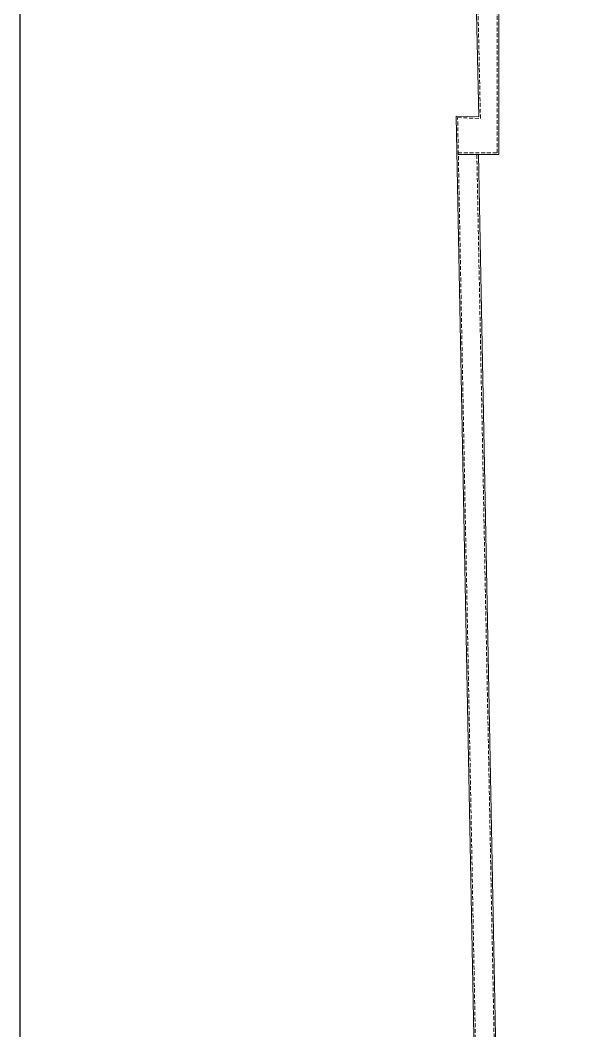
# Model space of a CAD drawing. Header units: inches. Extents: x -190799 to -189704, y -49100 to -46985.
# Drawn here: x -190798.7 to -190521.6, y -47808.5 to -47316.9 of the extents above; entities that cross this region are included whole.
import ezdxf

# ---------------------------------------------------------------- set-up
doc = ezdxf.new("R2010")
doc.units = ezdxf.units.IN
doc.header["$LTSCALE"] = 25
doc.header["$MEASUREMENT"] = 0
doc.linetypes.add('DASHED2', pattern=[0.375, 0.25, -0.125])
doc.layers.add('elevation', color=6, linetype='Continuous', lineweight=9)
doc.layers.add('hidden', color=7, linetype='DASHED2', lineweight=5)
doc.layers.add('PP-OUTER ', color=3, linetype='Continuous')

msp = doc.modelspace()

# ---------------------------------------------------------------- linework, layer by layer
at = {"layer": 'elevation'}
for p, q in [((-190575.5241, -47363.8593, 18.9371), (-190578.0225, -47253.1175, 18.9371)), ((-190565.8604, -47253.1175), (-190565.8604, -47382.1175)), ((-190566.4066, -48414.1319, 18.9371), (-190586.6329, -47363.4918, 18.9371)), ((-190586.6329, -47363.4918, 18.9371), (-190575.5241, -47363.8593, 18.9371)), ((-190565.8604, -47382.1175), (-190585.6288, -47382.1175)), ((-190561.0416, -48135.1175, 0.0137), (-190575.7669, -47382.1175, 18.4943))]:
    msp.add_line(p, q, dxfattribs=at)
at = {"layer": 'hidden', "ltscale": 0.3}
for p, q in [((-190574.7564, -47364.6351, 18.9371), (-190577.2723, -47253.1175, 18.9371)), ((-190566.6104, -47381.3675), (-190566.6104, -47253.1175)), ((-190565.6567, -48414.1175, 18.9371), (-190585.8678, -47364.2675, 18.9371)), ((-190585.8678, -47364.2675, 18.9371), (-190574.7564, -47364.6351, 18.9371)), ((-190585.6388, -47381.3675), (-190566.6104, -47381.3675)), ((-190561.7918, -48135.1175, 0.0141), (-190576.517, -47382.1175, 18.4947))]:
    msp.add_line(p, q, dxfattribs=at)
at = {"layer": 'PP-OUTER ', "color": 3, "ltscale": 30}
msp.add_lwpolyline([(-190798.6523, -46985.1435), (-189704.2726, -46985.1435), (-189704.2726, -49099.8042), (-190798.6523, -49099.8042)], close=True, dxfattribs=at)

doc.saveas('drawing.dxf')
